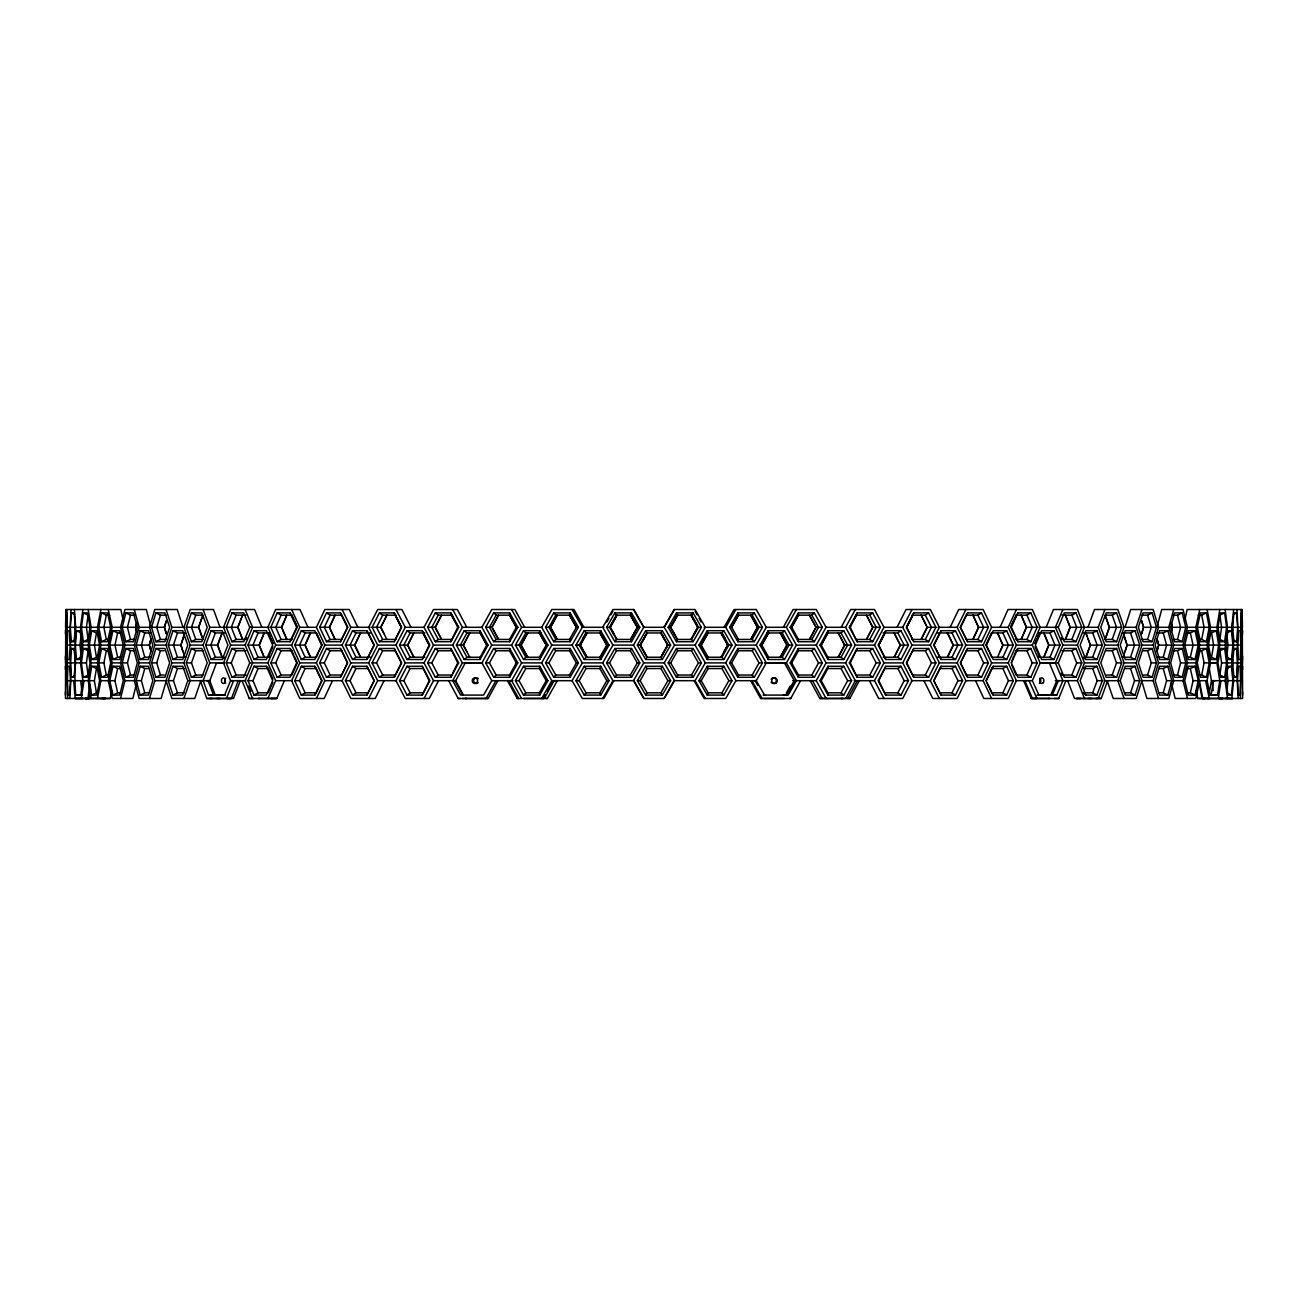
<?xml version="1.0" encoding="UTF-8"?>
<svg xmlns="http://www.w3.org/2000/svg" width="1308" height="1308" viewBox="0 0 1308 1308"><rect width="100%" height="100%" fill="white"/><g stroke="black" fill="none" stroke-linecap="round" stroke-linejoin="round"><path stroke-width="1.5" d="M91.119 698.472L88.208 680.683L73.64 680.683L75.21 698.488L88.993 698.488L88.993 695.088M65.465 695.088L65.482 691.687M65.465 659.494L65.482 656.093M1242.518 634.102L1242.6 630.701M1242.518 669.68L1242.6 666.279M65.596 627.3L65.841 612.912L66.708 612.912L66.708 641.705L65.841 641.705L65.76 638.304M123.41 621.382L120.859 609.512L65.76 609.512L65.482 698.472L110.313 698.472L111.801 690.575M65.596 662.894L65.841 648.49L66.708 648.49L66.708 677.282L65.841 677.282L65.76 673.898M1196.199 690.575L1197.687 698.472L1242.6 698.472L1242.24 609.512L1187.141 609.512L1184.59 621.382M1242.24 638.304L1242.159 641.705L1241.292 641.705L1241.292 612.912L1242.159 612.912L1242.404 627.3M1242.24 673.898L1242.159 677.282L1241.292 677.282L1241.292 648.49L1242.159 648.49L1242.404 662.894M480.036 659.494L480.134 657.237L486.772 645.089L480.134 632.958L480.036 630.701L464.226 630.701L456.378 645.106L464.226 659.494L480.036 659.494L487.998 645.106L480.036 630.701M827.964 659.494L827.866 657.237L821.228 645.089L827.866 632.958L827.964 630.701L843.774 630.701L851.622 645.106L843.774 659.494L827.964 659.494L820.002 645.106L827.964 630.701M827.964 695.088L827.866 692.815L821.228 680.683L827.866 668.551L827.964 666.279L843.774 666.279L851.622 680.683L843.774 695.088L827.964 695.088L820.002 680.683L827.964 666.279M67.64 698.472L66.839 609.512M67.149 645.106L67.82 630.701L69.569 630.701L70.616 645.106L69.569 659.494L67.82 659.494L67.149 645.106L71.858 645.089M67.149 680.683L67.82 666.279L69.569 666.279L70.616 680.683L69.569 695.088L67.82 695.088L67.149 680.683L71.858 680.683M1240.36 698.472L1241.161 609.512M1240.851 645.106L1240.18 659.494L1238.431 659.494L1237.384 645.106L1238.431 630.701L1240.18 630.701L1240.851 645.106L1233.657 645.106L1231.793 627.3L1233.657 609.512M1240.851 680.683L1240.18 695.088L1238.431 695.088L1237.384 680.683L1238.431 666.279L1240.18 666.279L1240.851 680.683L1228.016 680.683L1226.691 692.815M509.711 641.705L509.548 639.432L516.3 627.3L509.548 615.169L509.711 612.912L493.656 612.912L485.677 627.3L493.656 641.705L509.711 641.705L517.788 627.3L509.711 612.912M509.711 677.282L509.548 675.026L516.284 662.894L509.548 650.763L509.711 648.49L493.656 648.49L485.677 662.894L493.656 677.282L509.711 677.282L517.788 662.894L509.711 648.49M798.289 641.705L798.452 639.432L791.7 627.3L798.436 615.169L798.289 612.912L814.344 612.912L822.323 627.3L814.344 641.705L798.289 641.705L790.212 627.3L798.289 612.912M798.289 677.282L798.452 675.026L791.7 662.894L798.436 650.763L798.289 648.49L814.344 648.49L822.323 662.894L814.344 677.282L798.289 677.282L790.212 662.894L798.289 648.49M75.308 629.769L75.374 624.03M75.308 665.363L75.374 659.624M1232.627 630.521L1232.512 622.477M1232.627 666.115L1232.627 659.673M69.782 698.472C72.169 668.829 68.735 639.171 71.123 609.512M70.305 627.3L71.417 612.912L74.016 612.912L75.504 627.3L74.016 641.705L71.417 641.705L70.305 627.3L75.128 627.3M70.305 662.894L71.417 648.49L74.016 648.49L75.504 662.894L74.016 677.282L71.417 677.282L70.305 662.894L75.128 662.894M1237.695 627.3L1236.583 641.705L1233.984 641.705L1232.496 627.3L1233.984 612.912L1236.583 612.912L1237.695 627.3L1232.872 627.3M1236.878 609.512C1239.265 639.171 1235.831 668.829 1238.218 698.472M1237.695 662.894L1236.583 677.282L1233.984 677.282L1232.496 662.894L1233.984 648.49L1236.583 648.49L1237.695 662.894L1232.872 662.894M82.878 609.512L80.491 627.3L82.878 645.106L80.491 662.894L82.878 680.683L80.769 695.088L75.75 695.088C73.379 666.54 77.466 638.042 74.343 609.512M75.063 645.106L76.6 630.701L80.066 630.701L81.963 645.106L80.066 659.494L76.6 659.494L75.063 645.106L88.208 645.106L91.119 662.894L88.208 680.683M1232.937 645.106L1231.4 659.494L1227.934 659.494L1226.037 645.106L1227.934 630.701L1231.4 630.701L1232.937 645.106L1219.792 645.106L1216.881 662.894L1219.792 680.683L1217.519 695.088L1210.113 695.088L1207.104 680.683L1210.538 662.894L1207.104 645.106L1210.538 627.3L1207.104 609.512M1231.793 698.472L1233.657 680.683L1231.793 662.894L1233.657 645.106M1226.691 657.237L1228.016 645.106L1226.691 632.958M1231.4 695.088L1232.937 680.683L1231.4 666.279L1227.934 666.279L1226.037 680.683L1227.934 695.088L1231.4 695.088L1228.261 693.567M81.309 632.958L79.984 645.089L81.309 657.237M89.222 698.472L90.383 688.597M89.598 684.64L87.947 698.488L86.769 698.488M83.369 677.282L88.094 675.026L86.41 662.894L88.094 650.763L83.369 648.49L81.407 662.894L83.369 677.282L87.685 677.282L90.007 662.894L87.685 648.49L83.369 648.49M1224.631 648.49L1219.906 650.763L1221.59 662.894L1219.906 675.026L1224.631 677.282L1226.593 662.894L1224.631 648.49L1220.315 648.49L1217.993 662.894L1220.315 677.282L1224.631 677.282M81.407 627.3L83.369 612.912L87.685 612.912L90.007 627.3L87.685 641.705L83.369 641.705L81.407 627.3L98.541 627.3M1227.509 698.472L1225.122 680.683L1227.509 662.894L1225.122 645.106L1227.509 627.3L1225.122 609.512M1224.631 641.705L1226.593 627.3L1224.631 612.912L1220.315 612.912L1217.993 627.3L1220.315 641.705L1224.631 641.705L1219.906 639.432L1221.59 627.3L1219.906 615.169L1224.631 612.912M450.851 641.705L457.718 627.3L450.851 612.912L435.335 612.912L427.634 627.3L435.335 641.705L450.851 641.705L458.667 627.3L450.851 612.912M450.851 677.282L457.718 662.894L450.851 648.49L435.335 648.49L427.634 662.894L435.335 677.282L450.851 677.282L458.667 662.894L450.851 648.49M857.149 612.912L850.282 627.3L857.149 641.705L872.665 641.705L880.366 627.3L872.665 612.912L857.149 612.912L849.333 627.3L857.149 641.705M857.149 677.282L850.282 662.894L857.149 648.49L872.665 648.49L880.366 662.894L872.665 677.282L857.149 677.282L849.333 662.894L857.149 648.49M91.707 695.088L96.432 692.815L94.405 680.683L96.432 668.551L91.707 666.279L89.32 680.683L91.707 695.088L96.841 695.088L99.588 680.683L96.841 666.279L91.707 666.279M88.208 645.106L91.119 627.3L88.208 609.512M89.32 645.106L91.707 630.701L96.841 630.701L99.588 645.106L96.841 659.494L91.707 659.494L89.32 645.106L99.604 645.089M1219.792 609.512L1216.881 627.3L1219.792 645.106M1218.68 645.106L1216.293 659.494L1211.159 659.494L1208.412 645.106L1211.159 630.701L1216.293 630.701L1218.68 645.106L1208.396 645.106M1216.293 659.494L1211.568 657.237L1213.595 645.106L1211.568 632.958L1216.293 630.701M91.707 630.701L96.432 632.958L94.405 645.089L96.432 657.237L91.707 659.494M1209.344 692.537L1211.437 680.683L1209.36 668.797M1211.061 695.088L1213.611 680.683L1215.018 680.683M539.763 659.494L539.354 657.237L546.188 645.089L539.354 632.958L539.763 630.701L523.511 630.701L515.417 645.106L523.511 659.494L539.763 659.494L547.938 645.106L539.763 630.701M539.763 695.088L539.354 692.815L546.188 680.683L539.354 668.551L539.763 666.279L523.511 666.279L515.417 680.683L523.511 695.088L539.763 695.088L547.938 680.683L539.763 666.279M768.237 659.494L768.646 657.237L761.812 645.089L768.63 632.958L768.237 630.701L784.489 630.701L792.583 645.106L784.489 659.494L768.237 659.494L760.062 645.106L768.237 630.701M101.583 677.282L106.291 675.026L103.921 662.894L106.291 650.763L101.583 648.49L98.77 662.894L101.583 677.282L107.534 677.282L110.69 662.894L107.534 648.49L101.583 648.49M1206.417 648.49L1201.709 650.763L1204.079 662.894L1201.709 675.026L1206.417 677.282L1209.23 662.894L1206.417 648.49L1200.466 648.49L1197.31 662.894L1200.466 677.282L1206.417 677.282M100.896 609.512L97.462 627.3L100.896 645.106L97.462 662.894L100.896 680.683L97.462 698.472M98.77 627.3L101.583 612.912L107.534 612.912L110.69 627.3L107.534 641.705L101.583 641.705L98.77 627.3L121.121 627.3M1206.417 641.705L1201.709 639.432L1204.079 627.3L1201.709 615.169L1206.417 612.912L1209.23 627.3L1206.417 641.705L1200.466 641.705L1197.31 627.3L1200.466 612.912L1206.417 612.912M101.583 612.912L106.291 615.169L103.921 627.3L106.291 639.432L101.583 641.705M112.978 695.088L119.731 695.088L123.279 680.683L119.731 666.279L112.978 666.279L109.758 680.683L112.978 695.088L117.655 692.815L114.941 680.683L117.655 668.551L120.418 668.551M1195.022 666.279L1190.345 668.551L1193.06 680.683L1190.345 692.815L1195.022 695.088L1198.242 680.683L1195.022 666.279L1188.269 666.279L1184.721 680.683L1188.269 695.088L1195.022 695.088M136.702 682.662L132.86 698.472L112.194 698.472L108.253 680.683L112.194 662.894L108.253 645.106L112.194 627.3L108.253 609.512M109.758 645.106L112.978 630.701L119.731 630.701L123.279 645.106L119.731 659.494L112.978 659.494L109.758 645.106L123.312 645.089M1199.747 609.512L1195.806 627.3L1199.747 645.106L1195.806 662.894L1202.804 698.472L1218.32 698.488L1220.953 680.683L1211.437 680.683M1198.242 645.106L1195.022 659.494L1188.269 659.494L1184.721 645.106L1188.269 630.701L1195.022 630.701L1198.242 645.106L1184.705 645.106M1195.022 659.494L1190.345 657.237L1193.06 645.106L1190.345 632.958L1195.022 630.701M120.974 632.958L117.655 632.958L114.941 645.089L117.655 657.237L112.978 659.494M136.784 632.124L135.623 627.3L136.768 622.412M1171.608 630.521L1171.608 624.03M133.596 675.026L130.489 675.026L127.448 662.894L130.489 650.763L133.596 650.763M136.392 624.079L136.375 630.521M1171.216 632.14L1172.409 627.3L1171.216 622.477M1173.374 650.763L1177.511 650.763L1180.552 662.894L1177.511 675.026L1173.374 675.026M122.233 627.3L125.846 612.912L133.4 612.912L137.324 627.3L133.4 641.705L125.846 641.705L122.233 627.3L135.623 627.3M120.549 698.472L124.963 680.683L120.549 662.894L124.963 645.106L120.549 627.3L124.963 609.512L146.283 609.512L151.074 627.3M122.233 662.894L125.846 648.49L133.4 648.49L137.324 662.894L133.4 677.282L125.846 677.282L122.233 662.894L127.448 662.894M1185.767 627.3L1182.154 641.705L1174.6 641.705L1170.676 627.3L1174.6 612.912L1182.154 612.912L1185.767 627.3L1172.409 627.3M1187.451 698.472L1183.037 680.683L1187.451 662.894L1183.037 645.106L1187.451 627.3L1183.037 609.512L1161.717 609.512L1156.926 627.3M1185.767 662.894L1182.154 677.282L1174.6 677.282L1170.676 662.894L1174.6 648.49L1182.154 648.49L1185.767 662.894L1180.552 662.894M422.222 659.494L429.204 645.089L422.222 630.701L407.033 630.701L399.512 645.106L407.033 659.494L422.222 659.494L429.891 645.106L422.222 630.701M422.222 695.088L429.204 680.683L422.222 666.279L407.033 666.279L399.512 680.683L407.033 695.088L422.222 695.088L429.891 680.683L422.222 666.279M1173.374 639.432L1177.511 639.432L1180.552 627.3L1177.511 615.169L1173.456 615.169M134.544 615.169L130.489 615.169L127.448 627.3L130.489 639.432L134.544 639.432M151.074 638.664L149.325 645.106L151.074 651.548L149.341 645.089L151.058 638.566M885.778 659.494L878.796 645.106L885.778 630.701L900.967 630.701L908.488 645.106L900.967 659.494L885.778 659.494L878.109 645.106L885.778 630.701M885.778 695.088L878.796 680.683L885.778 666.279L900.967 666.279L908.488 680.683L900.967 695.088L885.778 695.088L878.109 680.683L885.778 666.279M1156.926 638.664L1158.675 645.106L1156.942 651.531L1158.675 645.106L1156.942 638.566M148.18 692.815L144.763 692.815L141.395 680.683L144.763 668.551L148.18 668.551M1158.675 668.551L1163.237 668.551L1166.605 680.683L1163.237 692.815L1158.675 692.815M182.973 627.3L177.283 609.512L154.834 609.512L149.472 627.3L154.834 645.106L149.472 662.894L154.834 680.683L166.361 680.683L161.113 698.472L139.204 698.472L134.299 680.683L139.204 662.894L134.299 645.106L139.204 627.3L134.299 609.512M136.163 645.106L140.169 630.701L148.474 630.701L152.791 645.106L148.474 659.494L140.169 659.494L136.163 645.106L149.341 645.089M136.163 680.683L140.169 666.279L148.474 666.279L152.791 680.683L148.474 695.088L140.169 695.088L136.163 680.683L141.395 680.683M1125.027 627.3L1130.717 609.512L1153.165 609.512L1158.528 627.3L1153.165 645.106L1158.528 662.894L1153.165 680.683L1141.639 680.683L1146.887 698.472L1168.796 698.472L1173.701 680.683L1168.796 662.894L1173.701 645.106L1168.796 627.3L1173.701 609.512M1171.837 645.106L1167.831 659.494L1159.526 659.494L1155.209 645.106L1159.526 630.701L1167.831 630.701L1171.837 645.106L1158.675 645.106M1171.837 680.683L1167.831 695.088L1159.526 695.088L1155.209 680.683L1159.526 666.279L1167.831 666.279L1171.837 680.683L1166.605 680.683M1157.335 657.237L1163.237 657.237L1166.605 645.106L1163.237 632.958L1157.335 632.958M166.361 620.859L164.432 627.3L166.345 633.759L164.465 627.3L166.329 620.777M150.665 632.958L144.763 632.958L141.395 645.089L144.763 657.237L150.665 657.237M570.141 641.705L569.487 639.432L576.37 627.3L569.487 615.169L570.141 612.912L553.725 612.912L545.55 627.3L553.725 641.705L570.141 641.705L578.381 627.3L570.141 612.912M570.141 677.282L569.487 675.026L576.37 662.894L569.487 650.763L570.141 648.49L553.725 648.49L545.55 662.894L553.725 677.282L570.141 677.282L578.381 662.894L570.141 648.49M737.859 641.705L738.513 639.432L731.63 627.3L738.497 615.169L737.859 612.912L754.275 612.912L762.45 627.3L754.275 641.705L737.859 641.705L729.619 627.3L737.859 612.912M737.859 677.282L738.513 675.026L731.63 662.894L738.497 650.763L737.859 648.49L754.275 648.49L762.45 662.894L754.275 677.282L737.859 677.282L729.619 662.894L737.859 648.49M1141.639 620.859L1143.568 627.3L1141.655 633.742L1143.568 627.3L1141.671 620.777M164.154 675.026L160.426 675.026L156.747 662.894L160.426 650.763L164.154 650.763M1142.587 650.763L1147.574 650.763L1151.253 662.894L1147.574 675.026L1142.587 675.026M151.515 627.3L155.897 612.912L164.939 612.912L169.631 627.3L164.939 641.705L155.897 641.705L151.515 627.3L164.465 627.3M151.515 662.894L155.897 648.49L164.939 648.49L169.631 662.894L164.939 677.282L155.897 677.282L151.515 662.894L156.747 662.894M149.472 698.472L154.834 680.683M1156.485 627.3L1152.103 641.705L1143.061 641.705L1138.369 627.3L1143.061 612.912L1152.103 612.912L1156.485 627.3L1143.568 627.3M1156.485 662.894L1152.103 677.282L1143.061 677.282L1138.369 662.894L1143.061 648.49L1152.103 648.49L1156.485 662.894L1151.253 662.894M1141.851 639.432L1147.574 639.432L1151.253 627.3L1147.574 615.169L1141.851 615.169M184.804 657.237L180.913 645.089L184.804 632.958M166.149 615.169L160.426 615.169L156.747 627.3L160.426 639.432L166.149 639.432M184.232 692.815L177.447 692.815L173.457 680.683L177.447 668.551L184.232 668.551M1123.18 657.237L1127.087 645.089L1123.817 634.838M182.957 651.548L180.896 645.106L184.199 634.87M1125.043 651.548L1127.104 645.106L1123.18 632.958M1125.174 668.551L1130.553 668.551L1134.543 680.683L1130.553 692.815L1125.174 692.815M200.876 680.683L194.778 698.472L171.855 698.472L166.034 680.683L171.855 662.894L166.034 645.106L171.855 627.3L166.034 609.512M168.242 645.106L172.983 630.701L182.76 630.701L187.796 645.106L182.76 659.494L172.983 659.494L168.242 645.106L180.913 645.089M168.242 680.683L172.983 666.279L182.76 666.279L187.796 680.683L182.76 695.088L172.983 695.088L168.242 680.683L173.457 680.683M1107.124 680.683L1113.222 698.472L1136.145 698.472L1141.966 680.683L1136.145 662.894L1141.966 645.106L1136.145 627.3L1141.966 609.512M1139.759 645.106L1135.017 659.494L1125.24 659.494L1120.204 645.106L1125.24 630.701L1135.017 630.701L1139.759 645.106L1127.104 645.106M1139.759 680.683L1135.017 695.088L1125.24 695.088L1120.204 680.683L1125.24 666.279L1135.017 666.279L1139.759 680.683L1134.543 680.683M1122.395 657.237L1130.553 657.237L1134.543 645.106L1130.553 632.958L1122.395 632.958M191.393 641.705L195.775 639.432L203.034 639.432L198.669 627.3L202.838 615.169L195.759 615.169L191.393 612.912L186.308 627.3L191.393 641.705L201.857 641.705L207.236 627.3L201.857 612.912L191.393 612.912M185.605 632.958L177.447 632.958L173.457 645.089L177.447 657.237L185.605 657.237M1105.816 617.033L1109.331 627.3L1105.816 637.536M203.034 675.026L195.775 675.026L191.491 662.894L195.759 650.763L203.034 650.763M202.2 617.065L198.636 627.3L202.184 637.536M1116.607 612.912L1112.225 615.169L1105.146 615.169L1109.364 627.3L1105.146 639.432L1112.225 639.432L1116.607 641.705L1121.692 627.3L1116.607 612.912L1106.143 612.912L1100.764 627.3L1106.143 641.705L1116.607 641.705M1106.47 650.763L1112.225 650.763L1116.509 662.894L1112.225 675.026L1106.47 675.026M183.921 698.472L190.183 680.683L183.921 662.894L190.183 645.106L183.921 627.3L190.183 609.512L213.515 609.512L220.022 627.3M186.308 662.894L191.393 648.49L201.857 648.49L207.236 662.894L201.857 677.282L191.393 677.282L186.308 662.894L191.491 662.894M1124.079 698.472L1117.817 680.683L1124.079 662.894L1117.817 645.106L1124.079 627.3L1117.817 609.512L1094.485 609.512L1087.978 627.3M1121.692 662.894L1116.607 677.282L1106.143 677.282L1100.764 662.894L1106.143 648.49L1116.607 648.49L1121.692 662.894L1116.509 662.894M220.022 651.548L222.131 657.237L217.635 645.106L222.115 632.958L217.635 645.106L220.006 651.531M1112.225 639.432L1116.509 627.3L1112.225 615.169M1080.359 698.488L1076.566 698.488L1101.222 698.488L1107.631 680.683M195.759 615.169L191.491 627.3L195.775 639.432M394.215 641.705L401.294 627.3L394.215 612.912L379.402 612.912L372.093 627.3L379.402 641.705L394.215 641.705L401.703 627.3L394.215 612.912M394.215 677.282L401.294 662.894L394.215 648.49L379.402 648.49L372.093 662.894L379.402 677.282L394.215 677.282L401.703 662.894L394.215 648.49M1087.994 651.531L1090.332 645.089L1087.994 638.566M913.785 641.705L906.706 627.3L913.785 612.912L928.598 612.912L935.907 627.3L928.598 641.705L913.785 641.705L906.297 627.3L913.785 612.912M913.785 677.282L906.706 662.894L913.785 648.49L928.598 648.49L935.907 662.894L928.598 677.282L913.785 677.282L906.297 662.894L913.785 648.49M1087.291 636.702L1085.885 632.958L1090.365 645.106L1085.885 657.237L1087.978 651.548M1092.654 668.551L1097.199 680.683L1092.654 692.815L1083.367 692.815L1085.803 695.088L1096.921 695.088L1102.35 680.683L1096.921 666.279L1085.803 666.279L1083.351 668.551L1092.654 668.551L1096.921 666.279M261.845 627.3L254.553 609.512L230.6 609.512L223.521 627.3L230.6 645.106L223.521 662.894L230.6 680.683L224.649 695.088L208.528 695.088L203.116 680.683L209.771 662.894L203.1 645.106L209.771 627.3L203.1 609.512M205.65 645.106L211.078 630.701L222.197 630.701L227.903 645.106L222.197 659.494L211.078 659.494L205.65 645.106L217.668 645.089M1067.639 680.683L1074.538 698.472L1098.23 698.472L1104.9 680.683L1098.23 662.894L1104.9 645.106L1098.23 627.3L1104.9 609.512M1085.803 659.494L1080.097 645.106L1085.803 630.701L1096.921 630.701L1102.35 645.106L1096.921 659.494L1085.803 659.494L1083.367 657.237L1092.654 657.237L1096.921 659.494M237.86 627.3L242.569 615.169L237.827 627.3L242.585 639.432L237.827 627.3L226.219 627.3L231.974 641.705L243.729 641.705L249.73 627.3L243.729 612.912L231.974 612.912L226.219 627.3M1092.654 657.237L1097.199 645.106L1092.654 632.958L1083.351 632.958M215.182 694.924L209.787 680.683L216.539 662.894L224.306 662.878M209.787 680.683L200.369 680.683L206.778 698.488L231.434 698.488L238.252 680.683M1070.14 627.3L1065.431 639.432L1070.173 627.3L1065.431 615.169L1070.173 627.3L1081.781 627.3L1076.026 641.705L1064.271 641.705L1058.27 627.3L1064.271 612.912L1076.026 612.912L1081.781 627.3M224.649 632.958L215.346 632.958L210.801 645.089L215.346 657.237L224.633 657.237L222.197 659.494M245.953 675.026L236.143 675.026L231.303 662.894L236.127 650.763L245.953 650.763M1085.803 666.279L1080.097 680.683L1085.803 695.088M1062.047 650.763L1071.857 650.763L1076.697 662.894L1071.857 675.026L1062.047 675.026L1061.344 673.293M600.748 659.494L599.849 657.237L606.781 645.089L599.849 632.958L600.748 630.701L584.218 630.701L575.978 645.106L584.218 659.494L600.748 659.494L609.038 645.106L600.748 630.701M600.748 695.088L599.849 692.815L606.781 680.683L599.849 668.551L600.748 666.279L584.218 666.279L575.978 680.683L584.218 695.088L600.748 695.088L609.038 680.683L600.748 666.279M707.252 659.494L708.151 657.237L701.219 645.089L708.135 632.958L707.252 630.701L723.782 630.701L732.022 645.106L723.782 659.494L707.252 659.494L698.962 645.106L707.252 630.701M707.252 695.088L708.151 692.815L701.219 680.683L708.135 668.551L707.252 666.279L723.782 666.279L732.022 680.683L723.782 695.088L707.252 695.088L698.962 680.683L707.252 666.279M226.219 662.894L231.974 648.49L243.729 648.49L249.73 662.894L243.729 677.282L231.974 677.282L226.219 662.894L231.303 662.894M259.197 645.089L264.167 632.958L259.164 645.106L264.167 657.237L259.164 645.106L247.964 645.106L254.014 659.494L266.374 659.494L272.669 645.106L266.374 630.701L254.014 630.701L247.964 645.106M1084.479 698.472L1077.4 680.683L1084.479 662.894L1077.4 645.106L1084.479 627.3L1077.4 609.512L1053.447 609.512L1046.155 627.3M1081.781 662.894L1076.026 677.282L1064.271 677.282L1058.27 662.894L1064.271 648.49L1076.026 648.49L1081.781 662.894L1076.697 662.894M1061.344 637.699L1062.047 639.432L1071.857 639.432L1076.697 627.3L1071.857 615.169L1062.047 615.169M226.398 698.488L233.625 680.683L230.6 680.683L245.642 680.683M1048.803 645.089L1043.833 657.237L1048.836 645.106L1043.833 632.958L1048.836 645.106L1060.036 645.106L1053.986 659.494L1041.626 659.494L1035.331 645.106L1041.626 630.701L1053.986 630.701L1060.036 645.106M1026.764 680.683L1023.608 680.683L1031.244 698.472L1058.744 698.488L1065.955 680.683M246.656 637.699L245.953 639.432L236.143 639.432L231.974 641.705M266.636 692.815L258.068 692.815L252.984 680.683L258.052 668.551L268.369 668.551L270.2 672.819M245.953 615.169L236.127 615.169L233.838 620.777L231.303 627.3L236.143 639.432M281.629 627.3L286.812 615.169L281.58 627.3L286.812 639.432L281.58 627.3L270.821 627.3L277.165 641.705L290.082 641.705L297.341 627.3L294.431 620.777M252.575 698.472L245.119 680.683L252.575 662.894L245.119 645.106L252.575 627.3L245.119 609.512M266.374 666.279L272.669 680.683L266.374 695.088L254.014 695.088L247.964 680.683L254.014 666.279L266.374 666.279L268.369 668.551M1037.015 695.088L1056.815 695.088L1062.881 680.683L1055.425 662.894L1062.881 645.106L1055.425 627.3L1062.881 609.512M1038.765 657.237L1049.932 657.237L1055.016 645.106L1049.932 632.958L1038.683 632.958M1050.815 694.924L1056.815 680.683L1049.343 662.862L1039.925 662.878M1026.371 627.3L1021.188 639.432L1026.42 627.3L1021.188 615.169L1026.42 627.3L1037.179 627.3L1030.835 641.705L1017.918 641.705L1010.659 627.3L1013.569 620.777M1052.27 695.088L1058.401 680.683M294.414 656.452L297.341 662.894L291.864 675.026L281.073 675.026L275.759 662.894L281.073 650.763L291.864 650.763L293.777 655.03M1035.069 643.471L1037.162 638.566M268.369 657.237L270.2 652.97M268.369 692.815L270.2 688.548M258.69 698.472L276.756 698.472L284.392 680.683M1037.8 637.241L1039.631 632.958L1037.98 636.702M269.317 632.958L258.052 632.958L252.984 645.089L258.068 657.237L269.235 657.237M270.821 651.548L272.914 646.708M270.821 687.125L272.914 682.302M1035.086 643.487L1037.179 638.664M1014.207 654.965L1016.136 650.763L1026.927 650.763L1032.241 662.894L1026.927 675.026L1016.136 675.026L1011.787 665.363M305.058 645.089L310.47 632.958L305.026 645.106L310.487 657.237L305.058 645.089L294.725 645.106L301.347 659.494L314.803 659.494L321.621 645.106L314.803 630.701L301.347 630.701L294.725 645.106M270.821 627.3L277.165 612.912L290.082 612.912L293.793 619.371M267.846 698.472L275.661 680.683L267.846 662.894L275.661 645.106L267.846 627.3L275.661 609.512L299.99 609.512L307.952 627.3M290.082 648.49L296.654 662.894L290.082 677.282L277.165 677.282L270.821 662.894L277.165 648.49L290.082 648.49L291.864 650.763M1056.815 695.088L1038.895 695.088L1032.355 680.683L1040.154 662.894L1032.339 645.106L1040.154 627.3L1032.339 609.512L1008.01 609.512L1000.048 627.3M1037.179 662.894L1030.835 677.282L1017.918 677.282L1011.346 662.894L1017.918 648.49L1030.835 648.49L1037.179 662.894L1032.241 662.894M1015.875 639.432L1026.927 639.432L1032.241 627.3L1026.927 615.169L1015.793 615.169M1000.08 651.531L1002.942 645.089L997.53 632.958L1002.974 645.106L997.53 657.237M318.334 688.548L316.34 692.815L305.107 692.815L299.565 680.683L305.107 668.551L316.34 668.551L322.03 680.683L318.988 687.125M1013.569 656.354L1011.346 662.894M1014.223 619.436L1017.918 612.912L1030.835 612.912L1037.179 627.3M292.207 615.169L281.073 615.169L275.759 627.3L281.073 639.432L292.125 639.432M290.082 641.705L296.654 627.3L290.082 612.912M1017.918 612.912L1011.346 627.3L1017.918 641.705M329.452 627.3L335.077 615.169L329.42 627.3L335.077 639.432L329.42 627.3L319.626 627.3L326.493 641.705L340.44 641.705L347.634 627.3L340.44 612.912L326.493 612.912L319.626 627.3M1010.659 627.3L1013.586 620.875M991.644 668.551L993.197 666.279L1006.653 666.279L1013.275 680.683L1006.653 695.088L993.197 695.088L985.97 680.683L991.644 668.551L1002.893 668.551L1008.435 680.683L1002.893 692.815L991.66 692.815L989.616 688.433M332.461 680.683L324.188 698.472L299.777 698.472L291.619 680.683L299.777 662.894L291.619 645.106L299.777 627.3L291.619 609.512M316.34 692.815L314.803 695.088L301.347 695.088L294.725 680.683L301.347 666.279L314.803 666.279L316.34 668.551M975.539 680.683L983.812 698.472L1008.223 698.472L1016.381 680.683L1008.223 662.894L1016.381 645.106L1008.223 627.3L1016.381 609.512M1014.207 619.371L1016.136 615.169M1013.275 645.106L1006.653 659.494L993.197 659.494L986.379 645.106L993.197 630.701L1006.653 630.701L1013.275 645.106L1002.974 645.106M978.548 627.3L972.923 639.432L978.58 627.3L972.923 615.169L978.58 627.3L988.374 627.3L981.507 641.705L967.56 641.705L960.366 627.3L967.56 612.912L981.507 612.912L988.374 627.3M989.665 652.97L991.66 657.237L1002.893 657.237L1008.435 645.106L1002.893 632.958L991.644 632.958L985.97 645.089L989.011 651.548M341.748 650.763L340.44 648.49L326.493 648.49L319.626 662.894L326.493 677.282L340.44 677.282L341.748 675.026L330.106 675.026L324.351 662.894L330.09 650.763L341.748 650.763L347.634 662.894L342.434 673.604M318.334 652.97L316.34 657.237L305.107 657.237L301.347 659.494M991.66 632.958L985.97 645.106M318.988 651.548L322.03 645.106L316.356 632.958L305.107 632.958L299.565 645.089L305.107 657.237M314.803 695.088L321.621 680.683L314.803 666.279M354.746 645.089L360.55 632.958L354.697 645.106L360.55 657.237L354.697 645.106L345.426 645.106L352.539 659.494L366.927 659.494L374.219 645.106L366.927 630.701L352.539 630.701L345.426 645.106M993.197 666.279L986.379 680.683M366.927 659.494L370.851 651.531M366.927 695.088L374.088 680.683L366.927 666.279L352.539 666.279L345.426 680.683L352.539 695.088L366.927 695.088L374.219 680.683L366.927 666.279M966.252 650.763L977.894 650.763L983.649 662.894L977.894 675.026L966.252 675.026L960.366 662.894L967.56 648.49L981.507 648.49L988.374 662.894L981.507 677.282L967.56 677.282L966.252 675.026M316.389 698.472L324.858 680.683L316.389 662.894L324.858 645.106L316.389 627.3L324.858 609.512L349.285 609.512L357.852 627.3M937.166 651.548L933.912 645.106L941.073 630.701L955.461 630.701L962.574 645.106L955.461 659.494L941.073 659.494L933.781 645.106L941.073 630.701M941.073 695.088L933.912 680.683L941.073 666.279L955.461 666.279L962.574 680.683L955.461 695.088L941.073 695.088L933.781 680.683L941.073 666.279M991.611 698.472L983.142 680.683L991.611 662.894L983.142 645.106L991.611 627.3L983.142 609.512L958.715 609.512L950.148 627.3M953.254 645.089L947.45 657.237L953.303 645.106L947.45 632.958L953.303 645.106L962.574 645.106M966.252 639.432L977.894 639.432L983.649 627.3L977.894 615.169L966.252 615.169L960.366 627.3L967.56 641.705M368.006 692.815L355.989 692.815L350.037 680.683L355.972 668.551L368.006 668.551M384.029 633.759L380.808 627.3L386.841 615.169L380.808 627.3L386.841 639.432M340.44 641.705L347.634 627.3L341.748 615.169L330.09 615.169L324.351 627.3L330.106 639.432L341.748 639.432M340.44 677.282L347.503 662.894L340.44 648.49M967.56 612.912L960.366 627.3M967.56 648.49L960.497 662.894L967.56 677.282M939.994 668.551L952.011 668.551L957.963 680.683L952.011 692.815L939.994 692.815M384.045 680.683L375.233 698.472L350.855 698.472L342.091 680.683L350.855 662.894L342.091 645.106L350.855 627.3L342.091 609.512M927.143 627.3L921.159 639.432L927.192 627.3L921.159 615.169L927.192 627.3L935.907 627.3M923.955 680.683L932.768 698.472L957.145 698.472L965.909 680.683L957.145 662.894L965.909 645.106L957.145 627.3L965.909 609.512M395.049 675.026L382.688 675.026L376.541 662.894L382.672 650.763L395.049 650.763M933.912 645.106L939.994 632.958M937.509 657.237L952.011 657.237L957.963 645.106L952.011 632.958L937.542 632.958M407.704 645.089L413.851 632.958L407.655 645.106L413.851 657.237L407.655 645.106L399.512 645.106M631.502 641.705L630.358 639.432L637.307 627.3L630.358 615.169L631.502 612.912L614.891 612.912L606.601 627.3L614.891 641.705L631.502 641.705L639.808 627.3L631.502 612.912M631.502 677.282L630.358 675.026L637.307 662.894L630.358 650.763L631.502 648.49L614.891 648.49L606.601 662.894L614.891 677.282L631.502 677.282L639.808 662.894L631.502 648.49M676.498 641.705L677.642 639.432L670.693 627.3L677.626 615.169L676.498 612.912L693.109 612.912L701.399 627.3L693.109 641.705L676.498 641.705L668.192 627.3L676.498 612.912M676.498 677.282L677.642 675.026L670.693 662.894L677.626 650.763L676.498 648.49L693.109 648.49L701.399 662.894L693.109 677.282L676.498 677.282L668.192 662.894L676.498 648.49M370.458 632.958L355.972 632.958L350.037 645.089L355.989 657.237L370.491 657.237M370.834 651.548L374.088 645.089L366.927 630.701M900.296 645.089L894.149 657.237L900.345 645.106L894.149 632.958L900.345 645.106L908.488 645.106M912.951 650.763L925.312 650.763L931.46 662.894L925.312 675.026L912.951 675.026M368.643 698.472L377.669 680.683L368.643 662.894L377.669 645.106L368.643 627.3L377.669 609.512L401.932 609.512L410.99 627.3M422.795 692.815L410.123 692.815L403.829 680.683L410.107 668.551L422.795 668.551M906.706 627.3L912.951 615.169M939.357 698.472L930.331 680.683L939.357 662.894L930.331 645.106L939.357 627.3L930.331 609.512L906.068 609.512L897.01 627.3M435.237 627.3L441.515 615.169L435.188 627.3L441.532 639.432L435.237 627.3L427.634 627.3M911.97 639.432L925.312 639.432L931.46 627.3L925.312 615.169L912.019 615.169M885.189 668.551L897.877 668.551L904.171 680.683L897.877 692.815L885.205 692.815M395.981 615.169L382.672 615.169L376.541 627.3L382.688 639.432L396.03 639.432M451.178 675.026L438.229 675.026L431.787 662.894L438.229 650.763L451.178 650.763M466.776 651.548L463.31 645.106L469.768 632.958L463.31 645.106L469.785 657.237M878.796 645.106L885.189 632.958M438.589 680.683L429.318 698.472L405.251 698.472L395.981 680.683L405.251 662.894L395.981 645.106L405.251 627.3L395.981 609.512M869.411 680.683L878.682 698.472L902.749 698.472L912.019 680.683L902.749 662.894L912.019 645.106L902.749 627.3L912.019 609.512M883.129 657.237L897.877 657.237L904.171 645.106L897.877 632.958L883.113 632.958M869.411 620.859L866.468 615.169L872.812 627.3L866.468 639.432L872.763 627.3L869.444 620.777M492.021 627.3L498.528 615.169L491.971 627.3L498.544 639.432L491.971 627.3L485.677 627.3M844.641 645.089L838.232 657.237L844.69 645.106L838.232 632.958L844.69 645.106L851.622 645.106M850.282 627.3L849.333 627.3L856.805 615.169L869.771 615.169L872.665 612.912M856.805 650.763L869.771 650.763L876.213 662.894L869.771 675.026L856.822 675.026M424.887 632.958L410.107 632.958L403.829 645.089L410.123 657.237L424.871 657.237M841.207 627.3L850.674 609.512L874.496 609.512L883.979 627.3L874.496 645.106L883.979 662.894L874.496 680.683L883.979 698.472M856.822 639.432L869.771 639.432L876.213 627.3L869.771 615.169M424.021 698.472L433.504 680.683L424.021 662.894L433.504 645.106L424.021 627.3L433.504 609.512L457.326 609.512L466.793 627.3M813.036 680.683L810.159 680.683L819.854 698.488L849.824 698.488L859.34 680.683M521.107 645.089L527.713 632.958L521.058 645.106L527.729 657.237L521.058 645.106L515.417 645.106M815.979 627.3L809.472 639.432L816.029 627.3L809.472 615.169L816.029 627.3L822.323 627.3M509.548 675.026L496.141 675.026L489.47 662.894L496.141 650.763L509.548 650.763M463.359 694.924L455.674 680.683L465.288 662.894L482.652 662.862M827.866 668.551L841.06 668.551L847.633 680.683L841.06 692.815L827.866 692.815M550.57 627.3L557.241 615.169L550.521 627.3L557.257 639.432L550.521 627.3L545.55 627.3M826.754 657.237L841.06 657.237L847.633 645.106L841.06 632.958L826.738 632.958M457.718 627.3L458.667 627.3L451.178 615.169L438.229 615.169L431.787 627.3L438.229 639.432L451.178 639.432M524.655 627.3L514.894 609.512L491.759 609.512L481.916 627.3L491.759 645.106L481.916 662.894L491.759 680.683L483.584 695.088L460.645 695.088L452.699 680.683L462.378 662.894L452.682 645.106L462.378 627.3L452.682 609.512M495.912 680.683L486.053 698.488L488.146 698.488L497.841 680.683M786.893 645.089L780.271 657.237L786.942 645.106L780.287 632.958L786.942 645.106L792.583 645.106M812.497 680.683L822.111 698.472L845.622 698.472L855.318 680.683L845.622 662.894L855.318 645.106L845.622 627.3L855.318 609.512M539.354 692.815L525.8 692.815L519.014 680.683L525.783 668.551L539.354 668.551M580.311 645.089L587.047 632.958L580.261 645.106L587.063 657.237L580.261 645.106L575.978 645.106M613.877 633.759L610.215 627.3L617.016 615.169L610.215 627.3L617.033 639.432M703.181 649.929L700.434 645.106L706.451 634.364L700.434 645.106L706.467 655.815M783.345 627.3L793.106 609.512L816.241 609.512L826.084 627.3L816.241 645.106L826.084 662.894L816.241 680.683L826.084 698.472M786.271 693.142L790.179 686.03M798.436 650.763L811.859 650.763L818.53 662.894L811.859 675.026L798.452 675.026M569.487 675.026L555.786 675.026L548.935 662.894L555.769 650.763L569.487 650.763M693.109 641.705L691.491 639.432L677.201 639.432L670.432 627.3L677.201 615.169L691.507 615.169L694.777 620.777M757.43 627.3L750.743 639.432L757.479 627.3L750.759 615.169L757.479 627.3L762.45 627.3M797.815 639.432L811.859 639.432L818.53 627.3L811.859 615.169L797.798 615.169M481.262 632.958L466.923 632.958L460.367 645.089L466.94 657.237L481.246 657.237M554.151 680.683L544.275 698.472L523.609 698.472M603.92 651.531L601.549 655.798L607.517 645.089L601.549 634.364L607.566 645.106L604.819 649.929M677.217 615.169L670.383 627.3L674.045 633.759M720.953 657.237L727.689 645.089L720.953 632.958L727.739 645.106L724.092 651.548M750.661 680.683L760.635 698.472L790.719 698.488L800.561 680.683M545.387 694.924L543.409 698.488L542.313 698.472M547.365 691.36L553.284 680.683M599.849 692.815L586.049 692.815L579.15 680.683L586.049 668.551L599.849 668.551M614.891 641.705L616.509 639.432L630.799 639.432L637.568 627.3L630.799 615.169L616.493 615.169L614.891 612.912M645.694 659.494L647.068 657.237L660.932 657.237L667.669 645.089L660.9 632.958L647.051 632.958L645.694 630.701L637.372 645.106L645.694 659.494L662.306 659.494L670.628 645.106L662.306 630.701L645.694 630.701M690.984 639.432L697.736 627.3L690.984 615.169L697.785 627.3L694.123 633.759M798.452 615.169L791.716 627.3L790.212 627.3L791.716 627.3M786.37 694.924L794.283 680.683L784.44 662.862L764.591 662.894L786.402 662.894L796.392 645.106L786.402 627.3L796.392 609.512M630.783 639.432L637.617 627.3L630.783 615.169M662.306 659.494L660.932 657.237L667.718 645.106M827.866 632.958L821.228 645.089L820.002 645.106M545.959 698.488L547.365 698.472L557.339 680.683L554.379 680.683M630.358 675.026L616.509 675.026L609.577 662.894L616.493 650.763L630.358 650.763M724.076 627.3L734.033 609.512L756.204 609.512L766.308 627.3L756.204 645.106L766.308 662.894L756.204 680.683L764.591 695.088M766.799 657.237L782.2 657.237L788.986 645.106L782.2 632.958L766.799 632.958M794.839 680.683L786.762 695.088L783.279 695.088M510.202 615.169L496.141 615.169L489.47 627.3L496.141 639.432L510.185 639.432M521.598 698.472L511.608 680.683L521.598 662.894L511.608 645.106L521.598 627.3L511.608 609.512M606.879 621.97L608.89 618.406M610.885 614.842L612.896 611.294M613.893 680.683L603.887 698.472L582.273 698.472L572.087 680.683L582.273 662.894L572.087 645.106L582.273 627.3L572.087 609.512M662.306 695.088L660.932 692.815L647.068 692.815L640.119 680.683L647.051 668.551L660.932 668.551L662.306 666.279L670.628 680.683L662.306 695.088L645.694 695.088L637.372 680.683L645.694 666.279L662.306 666.279M768.646 632.958L761.812 645.106L760.062 645.106M738.497 650.763L752.214 650.763L759.049 662.894L752.214 675.026L738.513 675.026M664.039 627.3L674.061 609.512L695.055 609.512L705.306 627.3L695.055 645.106L705.306 662.894L695.055 680.683L705.306 698.472M664.039 698.472L674.061 680.683L695.055 680.683M737.123 639.432L752.214 639.432L759.049 627.3L752.214 615.169L737.123 615.169M541.692 698.472L551.796 680.683L541.692 662.894L551.796 645.106L541.692 627.3L551.796 609.512L573.967 609.512L583.924 627.3M738.513 615.169L731.63 627.3L729.619 627.3L731.63 627.3M582.812 638.664L586.049 632.958M707.236 657.237L721.951 657.237L728.85 645.106L721.951 632.958L723.782 630.701M708.151 692.815L721.951 692.815L728.85 680.683L721.951 668.551L708.135 668.551M541.201 632.958L525.783 632.958L519.014 645.089L525.8 657.237L541.201 657.237M610.493 625.698L612.34 622.477M613.256 620.875L616.509 615.169M691.491 639.432L698.423 627.3L691.491 615.169L693.109 612.912M698.962 645.106L701.219 645.089L708.151 632.958M677.642 675.026L691.491 675.026L698.423 662.894L691.491 650.763L677.626 650.763M784.44 662.862L786.402 662.894L796.392 680.683L788.168 695.088L763.169 695.088M668.192 627.3L670.693 627.3L677.642 615.169M660.932 657.237L667.881 645.089L660.949 632.958L662.306 630.701M660.932 692.815L667.881 680.683L660.932 668.551M694.107 680.683L704.113 698.472L725.727 698.472L735.913 680.683L725.727 662.894L735.913 645.106L725.727 627.3L735.913 609.512M570.86 615.169L555.769 615.169L548.935 627.3L555.786 639.432L570.877 639.432M602.694 698.472L612.945 680.683L602.694 662.894L612.945 645.106L602.694 627.3L612.945 609.512L633.939 609.512L643.961 627.3M674.536 609.512L664.268 627.3L674.536 645.106L664.268 662.894L674.536 680.683L664.268 698.472L643.732 698.472L633.464 680.683L643.732 662.894L633.464 645.106L643.732 627.3L633.464 609.512M600.764 632.958L586.049 632.958L579.15 645.089L586.049 657.237L600.764 657.237M616.493 615.169L609.577 627.3L616.509 639.432M645.694 695.088L647.068 692.815M614.891 677.282L616.509 675.026M691.491 650.763L693.109 648.49M1016.136 650.763L1017.918 648.49M584.218 659.494L586.049 657.237M584.218 695.088L586.049 692.815M721.951 668.551L723.782 666.279M553.725 641.705L555.786 639.432M553.725 677.282L555.786 675.026M752.214 615.169L754.275 612.912M752.214 650.763L754.275 648.49M523.511 659.494L525.8 657.237M523.511 695.088L525.8 692.815M782.2 632.958L784.489 630.701M493.656 641.705L496.141 639.432M493.656 677.282L496.141 675.026M811.859 615.169L814.344 612.912M811.859 650.763L814.344 648.49M464.226 659.494L466.94 657.237M841.06 632.958L843.774 630.701M841.06 668.551L843.774 666.279M435.335 641.705L438.229 639.432M435.335 677.282L438.229 675.026M869.771 650.763L872.665 648.49M407.033 659.494L410.123 657.237M407.033 695.088L410.123 692.815M897.877 632.958L900.967 630.701M897.877 668.551L900.967 666.279M379.402 641.705L382.688 639.432M379.402 677.282L382.688 675.026M925.312 615.169L928.598 612.912M925.312 650.763L928.598 648.49M352.539 659.494L355.989 657.237M352.539 695.088L355.989 692.815M952.011 632.958L955.461 630.701M952.011 668.551L955.461 666.279M326.493 641.705L330.106 639.432M326.493 677.282L330.106 675.026M977.894 615.169L981.507 612.912M977.894 650.763L981.507 648.49M301.347 695.088L305.107 692.815M1002.893 632.958L1006.653 630.701M1002.893 668.551L1006.653 666.279M277.165 641.705L281.073 639.432M277.165 677.282L281.073 675.026M1026.927 615.169L1030.835 612.912M1026.927 650.763L1030.835 648.49M254.014 659.494L258.068 657.237M254.014 695.088L258.068 692.815M1049.932 632.958L1053.986 630.701M231.974 677.282L236.143 675.026M1071.857 615.169L1076.026 612.912M1071.857 650.763L1076.026 648.49M211.078 659.494L215.346 657.237M1092.654 632.958L1096.921 630.701M191.393 677.282L195.775 675.026M1112.225 650.763L1116.607 648.49M172.983 659.494L177.447 657.237M172.983 695.088L177.447 692.815M1130.553 632.958L1135.017 630.701M1130.553 668.551L1135.017 666.279M155.897 641.705L160.426 639.432M155.897 677.282L160.426 675.026M1147.574 615.169L1152.103 612.912M1147.574 650.763L1152.103 648.49M140.169 659.494L144.763 657.237M140.169 695.088L144.763 692.815M1163.237 632.958L1167.831 630.701M1163.237 668.551L1167.831 666.279M125.846 641.705L130.489 639.432M125.846 677.282L130.489 675.026M1177.511 615.169L1182.154 612.912M1177.511 650.763L1182.154 648.49M71.417 641.705L74.54 640.201M71.417 677.282L74.54 675.778M1233.46 614.417L1236.583 612.912M1233.46 650.011L1236.583 648.49M76.6 659.494L79.739 657.989M1228.261 632.205L1231.4 630.701M1228.261 667.799L1231.4 666.279M83.369 641.705L88.094 639.432L86.41 627.3L88.094 615.169L83.369 612.912M347.634 627.3L340.44 612.912M322.03 645.089L316.34 632.958M297.341 627.3L294.414 620.875M465.272 698.488L466.793 698.472M849.333 662.894L850.282 662.894M820.002 680.683L821.228 680.683M507.439 680.683L517.281 698.488L518.704 698.488L508.73 680.683L511.69 680.683M606.601 627.3L610.264 627.3M637.372 645.106L640.119 645.089L647.068 632.958L640.282 645.106L647.117 657.237L640.119 645.089L647.051 632.958L640.331 645.089L647.1 657.237M606.601 662.894L609.577 662.894M668.192 662.894L670.693 662.894M729.619 662.894L731.63 662.894M790.212 662.894L791.7 662.894M455.674 680.683L433.504 680.683M575.978 680.683L579.15 680.683M637.372 680.683L640.119 680.683M698.962 680.683L701.219 680.683M85.02 698.488L89.549 698.472M110.313 698.472L99.702 698.472M216.539 698.488L220.022 698.472M102.825 698.488L105.605 698.472M448.66 680.683L458.176 698.488L460.285 698.472M1197.687 698.472L1208.298 698.472M1224.958 698.472L1226.136 698.472M1226.691 698.488L1232.79 698.488L1219.007 698.488L1222.751 698.472M106.291 615.169L109.676 615.169M1198.308 615.169L1201.709 615.169M186.308 627.3L198.669 627.3M372.093 627.3L380.857 627.3M67.64 627.3L69.782 627.3M76.207 627.3L81.93 627.3M139.204 627.3L149.472 627.3M171.855 627.3L183.921 627.3M209.771 627.3L225.009 627.3M252.575 627.3L269.235 627.3M299.777 627.3L316.389 627.3M350.855 627.3L369.984 627.3M401.294 627.3L395.049 615.169M405.251 627.3L424.021 627.3M462.378 627.3L482.047 627.3M516.284 627.3L517.788 627.3L516.3 627.3L509.564 615.169M521.598 627.3L542.313 627.3M576.37 627.3L578.381 627.3L576.37 627.3L569.503 615.169M582.273 627.3L603.887 627.3M639.808 627.3L637.307 627.3L630.374 615.169M643.732 627.3L664.268 627.3M697.785 627.3L701.399 627.3M704.113 627.3L725.727 627.3M765.687 627.3L786.402 627.3M825.953 627.3L845.622 627.3M872.812 627.3L880.366 627.3M883.979 627.3L902.749 627.3M938.016 627.3L957.145 627.3M991.611 627.3L1008.223 627.3M1038.765 627.3L1055.425 627.3M1082.991 627.3L1098.23 627.3M1109.364 627.3L1121.692 627.3M1124.079 627.3L1136.145 627.3M1158.528 627.3L1168.796 627.3M1186.879 627.3L1231.793 627.3M1238.218 627.3L1240.36 627.3M65.4 630.701L65.482 634.102M96.432 632.958L97.838 632.958M707.236 632.958L721.951 632.958L725.204 638.566M1186.634 632.958L1190.345 632.958M106.291 639.432L109.676 639.432M1198.308 639.432L1201.709 639.432M65.76 645.106L66.839 645.106M71.123 645.106L74.343 645.106M100.896 645.106L108.253 645.106M124.963 645.106L134.299 645.106M154.834 645.106L166.034 645.106M190.183 645.106L203.1 645.106M230.6 645.106L245.119 645.106M275.661 645.106L291.619 645.106M324.858 645.106L342.091 645.106M374.088 645.106L368.006 632.958M377.669 645.106L395.981 645.106M429.204 645.106L422.795 632.958M433.504 645.106L452.682 645.106M456.378 645.106L463.359 645.089M487.998 645.106L486.772 645.106L480.134 632.958M491.759 645.106L511.608 645.106M547.938 645.106L546.188 645.106L539.37 632.958M551.796 645.106L572.087 645.106M609.038 645.106L606.781 645.106L599.865 632.958M612.945 645.106L633.464 645.106M670.628 645.106L667.881 645.106L660.883 632.958L664.202 638.664M674.536 645.106L695.055 645.106M727.739 645.106L732.022 645.106M735.913 645.106L756.204 645.106M796.392 645.106L816.241 645.106M855.318 645.106L874.496 645.106M912.019 645.106L930.331 645.106M965.909 645.106L983.142 645.106M1016.381 645.106L1032.339 645.106M1062.881 645.106L1077.4 645.106M1090.365 645.106L1102.35 645.106M1104.9 645.106L1117.817 645.106M1141.966 645.106L1153.165 645.106M1173.701 645.106L1183.037 645.106M1199.747 645.106L1207.104 645.106M1241.161 645.106L1242.24 645.106M106.291 650.763L108.728 650.763M1198.455 650.763L1201.709 650.763M96.432 657.237L98.509 657.237M117.655 657.237L120.974 657.237M1186.634 657.237L1190.345 657.237M1209.491 657.237L1211.568 657.237M1242.535 659.494L1242.518 656.093M81.407 662.894L86.41 662.894M98.77 662.894L103.921 662.894M270.821 662.894L275.759 662.894M319.626 662.894L324.351 662.894M372.093 662.894L376.541 662.894M427.634 662.894L431.787 662.894M485.677 662.894L489.47 662.894M545.55 662.894L548.935 662.894M67.64 662.894L69.782 662.894M76.207 662.894L81.488 662.894M91.119 662.894L97.462 662.894M112.194 662.894L120.549 662.894M139.204 662.894L149.472 662.894M171.855 662.894L183.921 662.894M209.771 662.894L223.521 662.894M249.73 662.894L250.956 662.894M252.575 662.894L267.846 662.894M299.777 662.894L316.389 662.894M350.855 662.894L368.643 662.894M405.251 662.894L424.021 662.894M457.718 662.894L458.667 662.894M462.378 662.894L481.916 662.894M516.284 662.894L517.788 662.894M521.598 662.894L541.692 662.894M576.37 662.894L578.381 662.894M582.273 662.894L602.694 662.894M637.307 662.894L639.808 662.894M643.732 662.894L664.268 662.894M698.423 662.894L701.399 662.894M705.306 662.894L725.727 662.894M759.049 662.894L762.45 662.894M818.53 662.894L822.323 662.894M826.084 662.894L845.622 662.894M876.213 662.894L880.366 662.894M883.979 662.894L902.749 662.894M931.46 662.894L935.907 662.894M939.357 662.894L957.145 662.894M983.649 662.894L988.374 662.894M991.611 662.894L1008.223 662.894M1040.154 662.894L1055.425 662.894L1049.343 662.862M1084.479 662.894L1098.23 662.894M1124.079 662.894L1136.145 662.894M1158.528 662.894L1168.796 662.894M1187.451 662.894L1195.806 662.894M1204.079 662.894L1209.23 662.894M1210.538 662.894L1216.881 662.894L1210.031 662.878M1221.59 662.894L1226.593 662.894M1227.509 662.894L1231.793 662.894M1238.218 662.894L1240.36 662.894M65.4 666.279L65.482 669.68M96.432 668.551L97.838 668.551M1186.634 668.551L1190.345 668.551M106.291 675.026L108.728 675.026M1198.455 675.026L1201.709 675.026M89.32 680.683L94.405 680.683M109.758 680.683L114.941 680.683M247.964 680.683L252.984 680.683M294.725 680.683L299.565 680.683M345.426 680.683L350.037 680.683M399.512 680.683L403.829 680.683M65.76 680.683L66.839 680.683M71.123 680.683L74.343 680.683M100.896 680.683L110.019 680.683M124.963 680.683L135.149 680.683M187.796 680.683L189.791 680.683M190.183 680.683L203.1 680.683M206.582 680.683L210.326 680.683M275.661 680.683L292.125 680.683M324.858 680.683L342.091 680.683M377.669 680.683L396.537 680.683M491.759 680.683L512.949 680.683M515.417 680.683L519.014 680.683M546.188 680.683L547.938 680.683M551.796 680.683L572.087 680.683M606.781 680.683L609.038 680.683M612.945 680.683L633.939 680.683L643.961 698.472M667.881 680.683L670.628 680.683M728.85 680.683L732.022 680.683M735.913 680.683L756.22 680.683L754.716 680.683M816.241 680.683L793.106 680.683L796.392 680.683M847.633 680.683L851.622 680.683M874.496 680.683L854.435 680.683L857.41 680.683L847.715 698.472L849.824 698.488M904.171 680.683L908.488 680.683M911.463 680.683L930.331 680.683M957.963 680.683L962.574 680.683M965.909 680.683L983.142 680.683M1008.435 680.683L1013.275 680.683M1015.875 680.683L1032.355 680.683M1055.327 680.683L1059.104 680.683M1077.4 680.683L1056.815 680.683M1097.199 680.683L1102.35 680.683M1104.001 680.683L1117.817 680.683M1172.851 680.683L1183.037 680.683M1193.06 680.683L1198.242 680.683M1219.465 680.683L1225.122 680.683M1241.161 680.683L1242.24 680.683M96.432 692.815L97.838 692.815M117.655 692.815L120.418 692.815M1186.634 692.815L1190.345 692.815M75.75 695.088L82.404 695.088M208.528 695.088L213.564 695.088L208.054 680.667M215.607 695.088L225.319 695.088M1242.535 695.088L1242.518 691.687M89.68 698.488L105.196 698.472M206.778 698.488L211.831 698.472M242.045 680.683L249.256 698.488L253.801 698.488M258.019 698.488L259.54 698.488M271.034 698.488L275.579 698.472M1207.954 698.488L1210.113 698.488M209.771 698.472L233.462 698.472L240.361 680.683L236.846 680.683M249.256 698.488L276.756 698.472M462.378 698.472L485.889 698.472M517.281 698.488L547.365 698.472M88.993 698.488L85.249 698.472M227.641 698.488L231.434 698.488M458.176 698.488L488.146 698.488M784.391 698.472L763.725 698.472M1049.31 698.472L1031.244 698.472M1118.209 680.683L1120.204 680.683M82.878 680.683L83.957 680.683L81.309 698.488L75.21 698.488M1210.063 695.088L1217.519 695.088M1087.978 698.472L1091.461 698.488M1218.451 698.472L1222.98 698.488M1202.395 698.472L1205.175 698.488M819.854 698.488L821.947 698.488M1048.46 698.488L1049.981 698.488M1054.199 698.488L1058.744 698.488M1096.169 698.472L1101.222 698.488M81.864 698.472L83.042 698.472M1057.044 662.894L1058.27 662.894M760.635 698.472L762.041 698.488L751.969 680.683M789.296 698.488L790.719 698.488M841.207 698.472L842.728 698.488M1228.261 657.989L1231.4 659.494M76.6 630.701L79.739 632.205M112.978 630.701L117.655 632.958M112.978 666.279L117.655 668.551M1233.46 640.201L1236.583 641.705M1233.46 675.778L1236.583 677.282M71.417 612.912L74.54 614.417M71.417 648.49L74.54 650.011M1177.511 639.432L1182.154 641.705M1177.511 675.026L1182.154 677.282M125.846 612.912L130.489 615.169M125.846 648.49L130.489 650.763M1163.237 657.237L1167.831 659.494M1163.237 692.815L1167.831 695.088M140.169 630.701L144.763 632.958M140.169 666.279L144.763 668.551M1147.574 639.432L1152.103 641.705M1147.574 675.026L1152.103 677.282M155.897 612.912L160.426 615.169M155.897 648.49L160.426 650.763M1130.553 657.237L1135.017 659.494M1130.553 692.815L1135.017 695.088M172.983 630.701L177.447 632.958M172.983 666.279L177.447 668.551M1112.225 675.026L1116.607 677.282M191.393 648.49L195.759 650.763M1092.654 692.815L1096.921 695.088M211.078 630.701L215.346 632.958M1071.857 639.432L1076.026 641.705M1071.857 675.026L1076.026 677.282M231.974 612.912L236.127 615.169M231.974 648.49L236.127 650.763M1049.932 657.237L1053.986 659.494M254.014 630.701L258.052 632.958M254.014 666.279L258.052 668.551M1026.927 639.432L1030.835 641.705M1026.927 675.026L1030.835 677.282M277.165 612.912L281.073 615.169M277.165 648.49L281.073 650.763M1002.893 657.237L1006.653 659.494M1002.893 692.815L1006.653 695.088M301.347 630.701L305.107 632.958M301.347 666.279L305.107 668.551M977.894 639.432L981.507 641.705M977.894 675.026L981.507 677.282M326.493 612.912L330.09 615.169M326.493 648.49L330.09 650.763M952.011 657.237L955.461 659.494M952.011 692.815L955.461 695.088M352.539 630.701L355.972 632.958M352.539 666.279L355.972 668.551M925.312 639.432L928.598 641.705M925.312 675.026L928.598 677.282M379.402 612.912L382.672 615.169M379.402 648.49L382.672 650.763M897.877 657.237L900.967 659.494M897.877 692.815L900.967 695.088M407.033 630.701L410.107 632.958M407.033 666.279L410.107 668.551M869.771 639.432L872.665 641.705M869.771 675.026L872.665 677.282M435.335 612.912L438.229 615.169M435.335 648.49L438.229 650.763M841.06 657.237L843.774 659.494M841.06 692.815L843.774 695.088M464.226 630.701L466.923 632.958M811.859 639.432L814.344 641.705M811.859 675.026L814.344 677.282M493.656 612.912L496.141 615.169M493.656 648.49L496.141 650.763M782.2 657.237L784.489 659.494M523.511 630.701L525.783 632.958M523.511 666.279L525.783 668.551M752.214 639.432L754.275 641.705M752.214 675.026L754.275 677.282M553.725 612.912L555.769 615.169M553.725 648.49L555.769 650.763M721.951 657.237L723.782 659.494M721.951 692.815L723.782 695.088M584.218 630.701L586.049 632.958M584.218 666.279L586.049 668.551M691.491 675.026L693.109 677.282M614.891 648.49L616.493 650.763M991.66 692.815L993.197 695.088M645.694 666.279L647.051 668.551M695.104 611.294L697.115 614.842M699.11 618.406L701.121 621.97M755.108 680.667L757.79 685.474M695.692 622.412L697.507 625.665M454.906 680.667L462.754 695.088M937.149 651.531L941.073 659.494M987.131 683.152L988.995 687.125M291.864 615.169L293.777 619.436M1029.02 680.683L1036.966 698.488L1032.421 698.472L1024.851 680.683M270.02 636.702L268.385 632.958L270.2 637.241M1035.086 646.708L1037.179 651.548M270.821 638.664L272.914 643.487M270.821 674.241L272.914 679.081M1037.8 652.97L1039.631 657.237M270.838 638.566L272.931 643.471M248.504 686.03L250.776 691.36M1153.165 680.683L1158.528 698.472M1171.298 682.662L1175.14 698.472L1195.806 698.472L1199.747 680.683L1207.104 680.683L1205.6 680.683L1209.262 698.488M1199.273 682.662L1202.052 698.488M1211.944 680.683L1213.235 690.575M80.687 680.667L81.75 689.676M1226.691 668.551L1228.016 680.683M1039.811 678.231A2.829 2.093 90 0 1 1039.304 683.414M771.164 679.277A2.829 2.763 -90 0 1 774.5 678.018A2.829 2.763 -90 0 1 776.282 681.174A2.829 2.763 -90 0 1 773.551 683.512M772.832 683.414A2.829 2.763 -90 0 1 771.164 682.106M477.665 678.231A2.829 2.698 -90 0 1 478.221 678.689M478.221 682.678A2.829 2.698 -90 0 1 473.709 681.419A2.829 2.698 -90 0 1 477.011 677.953M225.744 683.136A2.829 1.88 -90 0 1 224.796 680.683A2.829 1.88 -90 0 1 225.744 678.231M250.956 627.3L249.73 627.3L250.956 627.3M1058.27 627.3L1057.044 627.3L1058.27 627.3M1043.277 682.678A2.829 2.109 -90 0 0 1042.329 677.953A2.829 2.109 -90 0 0 1039.762 681.419A2.829 2.109 -90 0 0 1043.277 682.678M776.445 682.678A2.829 2.763 -90 0 0 775.203 677.953A2.829 2.763 -90 0 0 771.818 681.419A2.829 2.763 -90 0 0 776.445 682.678M476.815 682.678A2.829 2.698 -90 0 0 475.605 677.953A2.829 2.698 -90 0 0 472.319 681.419A2.829 2.698 -90 0 0 476.815 682.678M224.649 682.678A2.829 1.897 -90 0 0 223.799 677.953A2.829 1.897 -90 0 0 221.493 681.419A2.829 1.897 -90 0 0 224.649 682.678"/></g></svg>
